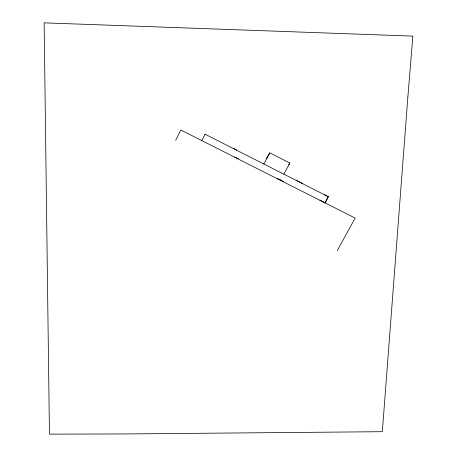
<?xml version="1.0" encoding="UTF-8"?>
<svg xmlns="http://www.w3.org/2000/svg" width="457" height="457" viewBox="0 0 457 457"><rect width="100%" height="100%" fill="white"/><g stroke="black" fill="none" stroke-linecap="round" stroke-linejoin="round"><path stroke-width="0.69" d="M175.688 140.19L180.783 129.977L355.152 218.092L337.26 250.59M205.05 134.152L201.817 140.55M283.848 174.163L289.847 163.063L269.847 152.855L263.883 164.04L263.363 163.44M328.292 196.659L325.098 202.908L328.292 196.659L324.481 194.699M266.111 158.87L269.847 152.855M288.698 164.846L289.847 163.063M234.761 157.014L238.56 158.916M233.573 148.479L236.743 150.067M277.468 178.464L283.757 181.663M205.084 134.215L328.417 196.773M319.9 200.189L324.973 202.788M296.553 180.361L302.9 183.617M279.952 179.715L280.552 180.395M407.85 97.158L382.332 431.694L125.818 433.939L49.447 434.15L44.135 22.85L412.865 36.114L407.85 97.158"/></g></svg>
